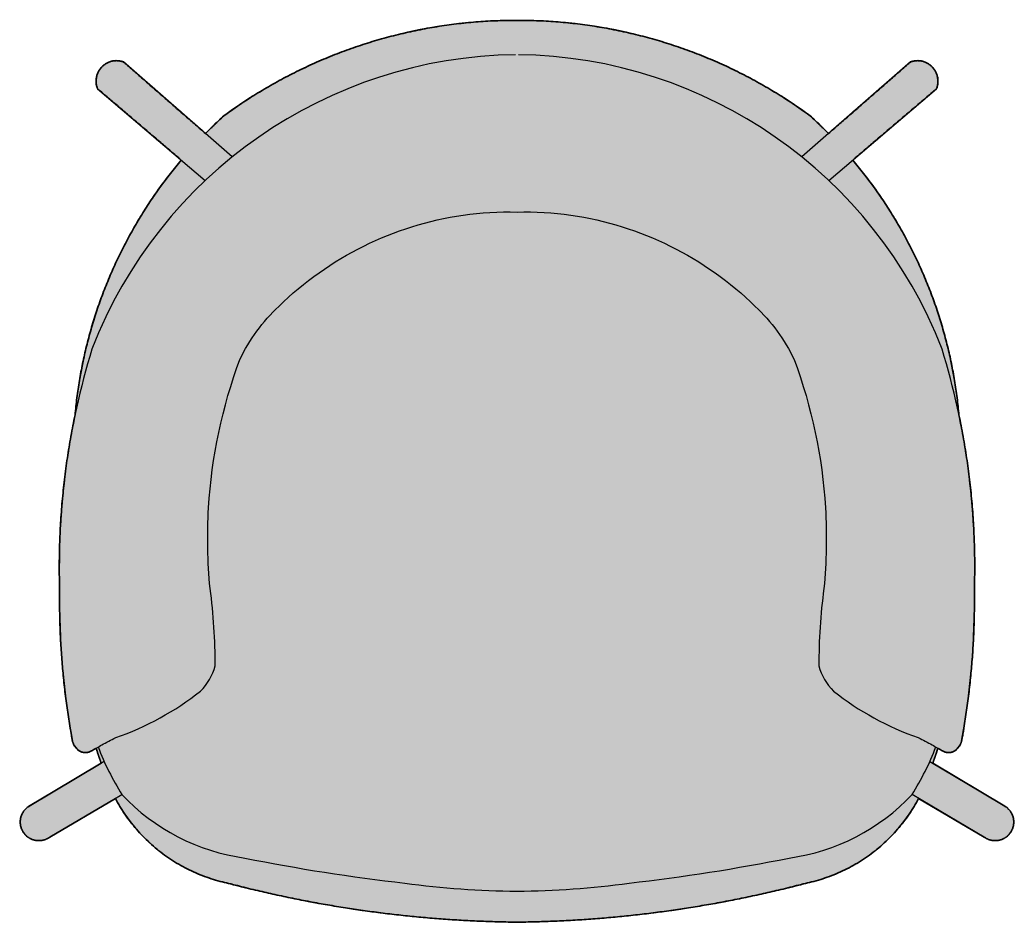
# Model space of a CAD drawing. Header units: millimetres. Extents: x 0 to 1874, y -1262 to 1068.
# Drawn here: x 1213 to 1874, y -1100 to -500 of the extents above; entities that cross this region are included whole.
import ezdxf

# ---------------------------------------------------------------- set-up
doc = ezdxf.new("R2010")
doc.units = ezdxf.units.MM
doc.layers.add('Blocks', color=7, linetype='Continuous')
doc.layers.add('Blocks$Fill', color=7, linetype='Continuous', true_color=0xffffff)
doc.layers.add('Blocks$Inner', color=7, linetype='Continuous', lineweight=25, true_color=0x007f00)
doc.layers.add('Blocks$Outline', color=7, linetype='Continuous', lineweight=35, true_color=0xff3f3f)

# ---------------------------------------------------------------- blocks, each defined once
blk = doc.blocks.new('Nest High Chair Top')
at = {"layer": 'Blocks$Fill'}
blk.add_hatch(color=256, dxfattribs=at).paths.add_polyline_path([(772.84, -280.61), (773.09, -280.78), (773.35, -280.95), (773.6, -281.12), (773.87, -281.27), (774.14, -281.43), (774.41, -281.57), (774.69, -281.71), (774.97, -281.84), (775.26, -281.97), (775.54, -282.09), (775.84, -282.2), (776.13, -282.31), (776.43, -282.4), (776.74, -282.49), (777.04, -282.58), (777.35, -282.65), (777.65, -282.72), (777.96, -282.77), (778.28, -282.83), (778.59, -282.87), (778.9, -282.9), (779.21, -282.93), (779.52, -282.95), (779.84, -282.96), (780.15, -282.96), (780.46, -282.96), (780.77, -282.94), (781.08, -282.92), (781.38, -282.9), (781.69, -282.86), (781.99, -282.82), (782.29, -282.77), (782.59, -282.71), (782.88, -282.65), (783.18, -282.57), (783.48, -282.49), (783.78, -282.41), (784.07, -282.31), (784.36, -282.21), (784.65, -282.1), (784.94, -281.98), (785.23, -281.85), (785.51, -281.72), (785.8, -281.58), (786.07, -281.43), (786.35, -281.28), (786.62, -281.11), (786.88, -280.95), (787.15, -280.77), (787.4, -280.59), (787.66, -280.4), (787.9, -280.2), (788.14, -280), (788.38, -279.8), (788.61, -279.59), (788.84, -279.37), (789.05, -279.15), (789.27, -278.92), (789.47, -278.69), (789.67, -278.45), (789.86, -278.21), (790.05, -277.97), (790.23, -277.72), (790.4, -277.47), (790.57, -277.22), (790.73, -276.96), (790.88, -276.69), (791.03, -276.42), (791.17, -276.15), (791.31, -275.87), (791.44, -275.59), (791.56, -275.3), (791.68, -275.01), (791.79, -274.72), (791.89, -274.42), (791.98, -274.12), (792.07, -273.82), (792.15, -273.51), (792.22, -273.21), (792.28, -272.9), (792.33, -272.59), (792.38, -272.28), (792.42, -271.96), (792.45, -271.65), (792.48, -271.34), (792.49, -271.02), (792.5, -270.71), (792.5, -270.4), (792.49, -270.09), (792.47, -269.78), (792.45, -269.47), (792.42, -269.16), (792.38, -268.85), (792.33, -268.55), (792.28, -268.25), (792.22, -267.95), (792.15, -267.66), (792.08, -267.36), (791.99, -267.07), (791.9, -266.77), (791.8, -266.48), (791.7, -266.19), (791.59, -265.9), (791.46, -265.61), (791.34, -265.33), (791.2, -265.05), (791.06, -264.77), (790.9, -264.49), (790.75, -264.22), (790.58, -263.95), (790.41, -263.69), (790.23, -263.43), (790.05, -263.17), (789.86, -262.92), (789.66, -262.68), (789.45, -262.44), (789.24, -262.2), (789.03, -261.97), (788.81, -261.75), (788.58, -261.53), (788.35, -261.32), (788.12, -261.12), (787.88, -260.92), (787.64, -260.73), (787.39, -260.55), (787.14, -260.37), (786.89, -260.2), (786.63, -260.04), (738.7, -231.49), (740.43, -226.51), (742.04, -221.49), (744.91, -223.17), (745.05, -223.26), (745.19, -223.35), (745.34, -223.43), (745.5, -223.51), (745.65, -223.59), (745.81, -223.67), (745.97, -223.75), (746.14, -223.82), (746.3, -223.89), (746.47, -223.95), (746.65, -224.01), (746.82, -224.07), (747, -224.12), (747.18, -224.17), (747.36, -224.21), (747.54, -224.26), (747.73, -224.29), (747.91, -224.33), (748.1, -224.35), (748.29, -224.38), (748.48, -224.4), (748.67, -224.41), (748.87, -224.42), (749.06, -224.42), (749.25, -224.42), (749.45, -224.42), (749.64, -224.41), (749.84, -224.39), (750.03, -224.38), (750.23, -224.35), (750.42, -224.32), (750.61, -224.29), (750.81, -224.25), (751, -224.2), (751.19, -224.16), (751.37, -224.1), (751.56, -224.04), (751.75, -223.98), (751.93, -223.92), (752.11, -223.84), (752.29, -223.77), (752.46, -223.69), (752.64, -223.6), (752.81, -223.52), (752.98, -223.43), (753.14, -223.33), (753.3, -223.23), (753.46, -223.13), (753.62, -223.02), (753.77, -222.91), (753.92, -222.8), (754.06, -222.69), (754.2, -222.57), (754.34, -222.45), (754.47, -222.33), (754.61, -222.21), (754.73, -222.08), (754.85, -221.95), (754.97, -221.82), (755.09, -221.69), (755.2, -221.55), (755.31, -221.42), (755.41, -221.28), (755.51, -221.15), (755.64, -221), (755.76, -220.85), (755.88, -220.7), (756, -220.55), (756.12, -220.39), (756.23, -220.23), (756.34, -220.07), (756.45, -219.91), (756.56, -219.74), (756.66, -219.57), (756.76, -219.4), (756.85, -219.23), (756.95, -219.06), (757.03, -218.88), (757.12, -218.7), (757.2, -218.52), (757.28, -218.34), (757.36, -218.16), (757.43, -217.98), (757.5, -217.79), (757.56, -217.61), (757.63, -217.42), (757.68, -217.23), (757.74, -217.04), (757.79, -216.85), (757.84, -216.66), (757.88, -216.47), (757.92, -216.28), (757.95, -216.09), (757.99, -215.9), (758.02, -215.71), (758.04, -215.52), (760.11, -203.25), (761.89, -190.92), (763.38, -178.54), (764.56, -166.13), (765.45, -153.69), (766.04, -141.24), (766.32, -128.79), (766.54, -101.77), (766.35, -87.16), (765.72, -72.54), (764.65, -57.93), (763.15, -43.35), (761.23, -28.82), (758.87, -14.35), (756.08, 0.03), (755.52, 5.75), (754.84, 11.47), (754.05, 17.19), (753.16, 22.91), (752.15, 28.63), (751.03, 34.33), (749.8, 40.02), (748.46, 45.7), (747.01, 51.36), (745.45, 57), (743.78, 62.61), (742, 68.2), (740.12, 73.75), (738.12, 79.27), (736.02, 84.75), (733.81, 90.2), (731.5, 95.59), (729.09, 100.95), (726.57, 106.25), (723.96, 111.5), (721.24, 116.7), (718.43, 121.83), (715.53, 126.91), (712.53, 131.93), (709.44, 136.87), (706.26, 141.76), (703, 146.57), (699.65, 151.3), (696.22, 155.97), (692.71, 160.56), (689.13, 165.06), (685.47, 169.49), (741.1, 216.87), (741.26, 217.31), (741.42, 217.75), (741.56, 218.2), (741.63, 218.43), (741.69, 218.66), (741.74, 218.89), (741.8, 219.13), (741.85, 219.36), (741.89, 219.6), (741.93, 219.84), (741.97, 220.08), (742, 220.32), (742.03, 220.57), (742.05, 220.81), (742.07, 221.06), (742.09, 221.3), (742.1, 221.55), (742.11, 221.8), (742.11, 222.05), (742.11, 222.3), (742.1, 222.55), (742.09, 222.8), (742.07, 223.05), (742.05, 223.3), (742.02, 223.55), (741.99, 223.79), (741.96, 224.04), (741.92, 224.29), (741.87, 224.54), (741.82, 224.78), (741.77, 225.03), (741.71, 225.27), (741.65, 225.52), (741.58, 225.76), (741.51, 226), (741.43, 226.24), (741.35, 226.47), (741.27, 226.71), (741.18, 226.94), (741.09, 227.17), (740.99, 227.4), (740.89, 227.63), (740.79, 227.85), (740.68, 228.07), (740.57, 228.29), (740.45, 228.51), (740.33, 228.72), (740.21, 228.93), (740.08, 229.14), (739.95, 229.35), (739.82, 229.55), (739.69, 229.75), (739.55, 229.94), (739.41, 230.13), (739.26, 230.32), (738.97, 230.69), (738.66, 231.05), (738.34, 231.39), (738.02, 231.72), (737.68, 232.04), (737.32, 232.35), (737.14, 232.5), (736.95, 232.65), (736.76, 232.8), (736.57, 232.94), (736.38, 233.08), (736.18, 233.22), (735.97, 233.36), (735.77, 233.49), (735.56, 233.62), (735.35, 233.74), (735.14, 233.86), (734.92, 233.98), (734.7, 234.09), (734.48, 234.2), (734.25, 234.31), (734.03, 234.41), (733.8, 234.51), (733.57, 234.61), (733.33, 234.7), (733.1, 234.78), (732.86, 234.86), (732.62, 234.94), (732.38, 235.02), (732.14, 235.08), (731.9, 235.15), (731.66, 235.21), (731.41, 235.26), (731.17, 235.31), (730.92, 235.36), (730.67, 235.4), (730.42, 235.44), (730.18, 235.47), (729.93, 235.5), (729.68, 235.52), (729.43, 235.54), (729.18, 235.55), (728.93, 235.56), (728.68, 235.57), (728.44, 235.57), (728.19, 235.56), (727.94, 235.55), (727.7, 235.54), (727.45, 235.52), (727.21, 235.5), (726.97, 235.47), (726.72, 235.44), (726.48, 235.41), (726.25, 235.37), (726.01, 235.33), (725.77, 235.28), (725.54, 235.23), (725.31, 235.17), (724.85, 235.05), (724.4, 234.92), (723.97, 234.77), (669.38, 187.14), (663.16, 193.27), (656.76, 199.22), (651.56, 202.94), (646.27, 206.57), (640.9, 210.11), (635.44, 213.55), (629.91, 216.88), (624.29, 220.12), (618.6, 223.25), (612.85, 226.27), (607.02, 229.19), (601.13, 231.99), (595.17, 234.67), (589.16, 237.24), (583.1, 239.69), (576.98, 242.02), (570.81, 244.23), (564.6, 246.32), (558.35, 248.28), (552.06, 250.11), (545.74, 251.82), (539.39, 253.4), (533.02, 254.86), (526.62, 256.18), (520.21, 257.38), (513.78, 258.45), (507.35, 259.39), (500.9, 260.19), (494.46, 260.87), (488.02, 261.43), (481.58, 261.85), (475.15, 262.14), (468.73, 262.31), (462.34, 262.36), (455.94, 262.31), (449.52, 262.14), (443.09, 261.85), (436.66, 261.43), (430.21, 260.87), (423.77, 260.19), (417.33, 259.39), (410.89, 258.45), (404.46, 257.38), (398.05, 256.18), (391.65, 254.86), (385.28, 253.4), (378.93, 251.82), (372.61, 250.11), (366.32, 248.28), (360.07, 246.32), (353.86, 244.23), (347.69, 242.02), (341.58, 239.69), (335.51, 237.24), (329.5, 234.67), (323.54, 231.99), (317.65, 229.19), (311.83, 226.27), (306.07, 223.25), (300.38, 220.12), (294.77, 216.88), (289.23, 213.55), (283.77, 210.11), (278.4, 206.57), (273.11, 202.94), (267.91, 199.22), (261.51, 193.27), (255.29, 187.14), (200.71, 234.77), (200.27, 234.92), (199.82, 235.05), (199.36, 235.17), (199.13, 235.23), (198.9, 235.28), (198.66, 235.33), (198.43, 235.37), (198.19, 235.41), (197.95, 235.44), (197.71, 235.47), (197.46, 235.5), (197.22, 235.52), (196.98, 235.54), (196.73, 235.55), (196.48, 235.56), (196.24, 235.57), (195.99, 235.57), (195.74, 235.56), (195.49, 235.55), (195.24, 235.54), (194.99, 235.52), (194.74, 235.5), (194.5, 235.47), (194.25, 235.44), (194, 235.4), (193.75, 235.36), (193.51, 235.31), (193.26, 235.26), (193.02, 235.21), (192.77, 235.15), (192.53, 235.08), (192.29, 235.02), (192.05, 234.94), (191.81, 234.86), (191.57, 234.78), (191.34, 234.7), (191.1, 234.61), (190.87, 234.51), (190.64, 234.41), (190.42, 234.31), (190.19, 234.2), (189.97, 234.09), (189.75, 233.98), (189.54, 233.86), (189.32, 233.74), (189.11, 233.62), (188.9, 233.49), (188.7, 233.36), (188.49, 233.22), (188.3, 233.08), (188.1, 232.94), (187.91, 232.8), (187.72, 232.65), (187.53, 232.5), (187.35, 232.35), (186.99, 232.04), (186.65, 231.72), (186.33, 231.39), (186.01, 231.05), (185.71, 230.69), (185.41, 230.32), (185.27, 230.13), (185.12, 229.94), (184.99, 229.75), (184.85, 229.55), (184.72, 229.35), (184.59, 229.14), (184.46, 228.93), (184.34, 228.72), (184.22, 228.51), (184.1, 228.29), (183.99, 228.07), (183.88, 227.85), (183.78, 227.63), (183.68, 227.4), (183.58, 227.17), (183.49, 226.94), (183.4, 226.71), (183.32, 226.47), (183.24, 226.24), (183.16, 226), (183.09, 225.76), (183.02, 225.52), (182.96, 225.27), (182.9, 225.03), (182.85, 224.78), (182.8, 224.54), (182.76, 224.29), (182.72, 224.04), (182.68, 223.79), (182.65, 223.55), (182.62, 223.3), (182.6, 223.05), (182.59, 222.8), (182.57, 222.55), (182.57, 222.3), (182.56, 222.05), (182.56, 221.8), (182.57, 221.55), (182.58, 221.3), (182.6, 221.06), (182.62, 220.81), (182.64, 220.57), (182.67, 220.32), (182.7, 220.08), (182.74, 219.84), (182.78, 219.6), (182.83, 219.36), (182.87, 219.13), (182.93, 218.89), (182.99, 218.66), (183.05, 218.43), (183.11, 218.2), (183.25, 217.75), (183.41, 217.31), (183.58, 216.87), (239.2, 169.49), (235.54, 165.06), (231.96, 160.56), (228.45, 155.97), (225.02, 151.3), (221.67, 146.57), (218.41, 141.76), (215.23, 136.87), (212.14, 131.93), (209.14, 126.91), (206.24, 121.83), (203.43, 116.7), (200.71, 111.5), (198.1, 106.25), (195.58, 100.95), (193.17, 95.59), (190.86, 90.2), (188.65, 84.75), (186.55, 79.27), (184.56, 73.75), (182.67, 68.2), (180.89, 62.61), (179.22, 57), (177.66, 51.36), (176.21, 45.7), (174.87, 40.02), (173.64, 34.33), (172.52, 28.63), (171.51, 22.91), (170.62, 17.19), (169.83, 11.47), (169.15, 5.75), (168.59, 0.03), (165.8, -14.35), (163.45, -28.82), (161.52, -43.35), (160.02, -57.93), (158.96, -72.54), (158.33, -87.16), (158.13, -101.77), (158.64, -141.24), (159.22, -153.69), (160.11, -166.13), (161.3, -178.54), (162.78, -190.92), (164.56, -203.25), (166.63, -215.52), (166.66, -215.71), (166.68, -215.9), (166.72, -216.09), (166.75, -216.28), (166.79, -216.47), (166.84, -216.66), (166.88, -216.85), (166.93, -217.04), (166.99, -217.23), (167.05, -217.42), (167.11, -217.61), (167.17, -217.79), (167.24, -217.98), (167.31, -218.16), (167.39, -218.34), (167.47, -218.52), (167.55, -218.7), (167.64, -218.88), (167.73, -219.06), (167.82, -219.23), (167.91, -219.4), (168.01, -219.57), (168.12, -219.74), (168.22, -219.91), (168.33, -220.07), (168.44, -220.23), (168.55, -220.39), (168.67, -220.55), (168.79, -220.7), (168.91, -220.85), (169.03, -221), (169.16, -221.15), (169.26, -221.28), (169.36, -221.42), (169.47, -221.55), (169.58, -221.69), (169.7, -221.82), (169.82, -221.95), (169.94, -222.08), (170.07, -222.21), (170.2, -222.33), (170.33, -222.45), (170.47, -222.57), (170.61, -222.69), (170.76, -222.8), (170.9, -222.91), (171.06, -223.02), (171.21, -223.13), (171.37, -223.23), (171.53, -223.33), (171.7, -223.43), (171.86, -223.52), (172.03, -223.6), (172.21, -223.69), (172.38, -223.77), (172.56, -223.84), (172.74, -223.92), (172.93, -223.98), (173.11, -224.04), (173.3, -224.1), (173.49, -224.16), (173.67, -224.2), (173.87, -224.25), (174.06, -224.29), (174.25, -224.32), (174.44, -224.35), (174.64, -224.38), (174.83, -224.39), (175.03, -224.41), (175.22, -224.42), (175.42, -224.42), (175.61, -224.42), (175.8, -224.42), (176, -224.41), (176.19, -224.4), (176.38, -224.38), (176.57, -224.35), (176.76, -224.33), (176.95, -224.29), (177.13, -224.26), (177.31, -224.21), (177.5, -224.17), (177.67, -224.12), (177.85, -224.07), (178.03, -224.01), (178.2, -223.95), (178.37, -223.89), (178.54, -223.82), (178.7, -223.75), (178.86, -223.67), (179.02, -223.59), (179.17, -223.51), (179.33, -223.43), (179.48, -223.35), (179.62, -223.26), (179.77, -223.17), (182.63, -221.49), (184.24, -226.51), (185.97, -231.49), (138.04, -260.04), (137.78, -260.2), (137.53, -260.37), (137.28, -260.55), (137.03, -260.73), (136.79, -260.92), (136.55, -261.12), (136.32, -261.32), (136.09, -261.53), (135.86, -261.75), (135.64, -261.97), (135.43, -262.2), (135.22, -262.44), (135.01, -262.68), (134.82, -262.92), (134.62, -263.17), (134.44, -263.43), (134.26, -263.69), (134.09, -263.95), (133.92, -264.22), (133.77, -264.49), (133.62, -264.77), (133.47, -265.05), (133.34, -265.33), (133.21, -265.61), (133.09, -265.9), (132.97, -266.19), (132.87, -266.48), (132.77, -266.77), (132.68, -267.07), (132.6, -267.36), (132.52, -267.66), (132.45, -267.95), (132.39, -268.25), (132.34, -268.55), (132.29, -268.85), (132.25, -269.16), (132.22, -269.47), (132.2, -269.78), (132.18, -270.09), (132.17, -270.4), (132.17, -270.71), (132.18, -271.02), (132.2, -271.34), (132.22, -271.65), (132.25, -271.96), (132.29, -272.28), (132.34, -272.59), (132.39, -272.9), (132.46, -273.21), (132.53, -273.51), (132.61, -273.82), (132.69, -274.12), (132.79, -274.42), (132.89, -274.72), (132.99, -275.01), (133.11, -275.3), (133.23, -275.59), (133.36, -275.87), (133.5, -276.15), (133.64, -276.42), (133.79, -276.69), (133.94, -276.96), (134.1, -277.22), (134.27, -277.47), (134.44, -277.72), (134.62, -277.97), (134.81, -278.21), (135, -278.45), (135.2, -278.69), (135.41, -278.92), (135.62, -279.15), (135.84, -279.37), (136.06, -279.59), (136.29, -279.8), (136.53, -280), (136.77, -280.2), (137.02, -280.4), (137.27, -280.59), (137.53, -280.77), (137.79, -280.95), (138.05, -281.11), (138.32, -281.28), (138.6, -281.43), (138.88, -281.58), (139.16, -281.72), (139.44, -281.85), (139.73, -281.98), (140.02, -282.1), (140.31, -282.21), (140.6, -282.31), (140.9, -282.41), (141.19, -282.49), (141.49, -282.57), (141.79, -282.65), (142.08, -282.71), (142.38, -282.77), (142.68, -282.82), (142.98, -282.86), (143.29, -282.9), (143.59, -282.92), (143.9, -282.94), (144.21, -282.96), (144.52, -282.96), (144.83, -282.96), (145.15, -282.95), (145.46, -282.93), (145.77, -282.9), (146.08, -282.87), (146.4, -282.83), (146.71, -282.77), (147.02, -282.72), (147.32, -282.65), (147.63, -282.58), (147.94, -282.49), (148.24, -282.4), (148.54, -282.31), (148.83, -282.2), (149.13, -282.09), (149.42, -281.97), (149.7, -281.84), (149.98, -281.71), (150.26, -281.57), (150.53, -281.43), (150.8, -281.27), (151.07, -281.12), (151.33, -280.95), (151.58, -280.78), (151.83, -280.61), (195.4, -254.88), (196.8, -257.45), (198.29, -260), (199.85, -262.52), (201.48, -265.01), (203.19, -267.47), (204.98, -269.89), (206.83, -272.27), (208.76, -274.6), (210.75, -276.89), (212.82, -279.13), (214.94, -281.31), (217.14, -283.44), (219.39, -285.52), (221.71, -287.53), (224.08, -289.48), (226.5, -291.36), (228.98, -293.17), (231.5, -294.91), (234.07, -296.59), (236.68, -298.18), (239.33, -299.71), (242.02, -301.15), (244.74, -302.52), (247.49, -303.81), (250.26, -305.02), (253.06, -306.15), (255.88, -307.2), (258.71, -308.16), (261.55, -309.05), (264.41, -309.86), (267.27, -310.58), (270.13, -311.23), (293.68, -317.05), (317.44, -322.14), (341.37, -326.5), (365.43, -330.12), (389.59, -333), (413.82, -335.12), (438.08, -336.5), (462.34, -337.12), (486.59, -336.5), (510.85, -335.12), (535.08, -333), (559.24, -330.12), (583.3, -326.5), (607.23, -322.14), (630.99, -317.05), (654.54, -311.23), (657.4, -310.58), (660.26, -309.86), (663.12, -309.05), (665.96, -308.16), (668.79, -307.2), (671.61, -306.15), (674.41, -305.02), (677.18, -303.81), (679.93, -302.52), (682.65, -301.15), (685.34, -299.71), (687.99, -298.18), (690.6, -296.59), (693.17, -294.91), (695.7, -293.17), (698.17, -291.36), (700.6, -289.48), (702.97, -287.53), (705.28, -285.52), (707.53, -283.44), (709.73, -281.31), (711.86, -279.13), (713.92, -276.89), (715.91, -274.6), (717.84, -272.27), (719.7, -269.89), (721.48, -267.47), (723.19, -265.01), (724.82, -262.52), (726.38, -260), (727.87, -257.45), (729.27, -254.88)], flags=0)
at = {"layer": 'Blocks$Inner'}
for p, q in [((273.08, 171.62), (200.71, 234.77)), ((723.97, 234.77), (651.6, 171.62)), ((183.58, 216.87), (255.12, 155.93)), ((669.55, 155.93), (741.1, 216.87)), ((187.97, -230.29), (137.77, -260.2)), ((736.7, -230.29), (786.9, -260.2)), ((151.78, -280.64), (199.77, -252.3)), ((772.89, -280.64), (724.9, -252.3))]:
    blk.add_line(p, q, dxfattribs=at)
for centre, radius, start, end in [((461.41, -65.7), 328.06, 89.73301, 126.14533), ((463.26, -65.7), 328.06, 53.85467, 90.26699), ((465.39, -66.59), 306.15, 90.74746, 158.85235), ((459.28, -66.59), 306.15, 21.14765, 89.25254), ((196.12, 222.01), 13.55, 70.21287, 202.28425), ((728.55, 222.01), 13.55, 337.71575, 109.78713), ((472.71, -27.26), 305.35, 132.12324, 135.40115), ((451.96, -27.26), 305.35, 44.59885, 47.87676), ((472.71, -27.26), 305.35, 139.88268, 174.87174), ((451.96, -27.26), 305.35, 5.12826, 40.11732), ((653.01, -101.18), 494.88, 162.95766, 181.75628), ((271.67, -101.18), 494.88, 358.24372, 17.04234), ((676.93, -123.02), 518.62, 179.26212, 190.27339), ((-98.13, -164.22), 359.82, 359.59126, 7.79579), ((1022.8, -164.22), 359.82, 172.20421, 180.40874), ((247.74, -123.02), 518.62, 349.72661, 0.73788), ((227.41, -158.03), 35.38, 313.86025, 345.67627), ((697.27, -158.03), 35.38, 194.32373, 226.13975), ((133.63, -34.73), 190.1, 289.02865, 308.48152), ((791.04, -34.73), 190.1, 231.51848, 250.97135), ((176.95, -214.26), 10.4, 186.93297, 221.46476), ((747.72, -214.26), 10.4, 318.53524, 353.06703), ((175.52, -216.62), 7.8, 215.44612, 302.99843), ((173.85, -209.09), 15.27, 271.76341, 272.14273), ((176.95, -214.26), 10.4, 255.91832, 255.99655), ((-232.52, 485.77), 820.11, 300.1804, 300.71562), ((386.68, -158.81), 213.47, 197.07741, 199.90549), ((350.56, -157.26), 178.24, 200.84817, 212.22122), ((574.11, -157.26), 178.24, 327.77878, 339.15183), ((1157.19, 485.77), 820.11, 239.28438, 239.8196), ((537.99, -158.81), 213.47, 340.09451, 342.92259), ((749.15, -216.62), 7.8, 237.00157, 324.55388), ((747.72, -214.26), 10.4, 284.00345, 284.08168), ((750.82, -209.09), 15.27, 267.85727, 268.23659), ((293.02, -203.15), 110.48, 207.92021, 258.04315), ((300.34, -157.92), 137.92, 223.1816, 262.12157), ((624.34, -157.92), 137.92, 277.87843, 316.8184), ((631.66, -203.15), 110.48, 281.95685, 332.07979), ((144.56, -270.57), 12.39, 121.76399, 305.90786), ((780.11, -270.57), 12.39, 234.09214, 58.23601), ((537.59, 990.77), 1310.58, 258.7286, 263.44014), ((387.08, 990.77), 1310.58, 276.55986, 281.2714), ((470.39, 449.09), 786.25, 255.24363, 269.41279), ((466.2, 264.06), 580.6, 262.24672, 269.61884), ((454.28, 449.09), 786.25, 270.58721, 284.75637), ((458.47, 264.06), 580.6, 270.38116, 277.75328)]:
    blk.add_arc(centre, radius, start, end, dxfattribs=at)
at = {"layer": 'Blocks$Inner', "extrusion": (0, 0, -1)}
for centre, radius, start, end in [((-458.11, -85), 220.15, 45.58362, 81.73854), ((-454.84, -54.81), 189.81, 81.40789, 92.26457), ((-469.84, -54.81), 189.81, 87.73543, 98.59211), ((-466.56, -85), 220.15, 98.26146, 134.41638), ((-384.1, -13.48), 117.3, 25.43395, 46.95794), ((-540.58, -13.48), 117.3, 133.04206, 154.56605), ((-600.05, -82.62), 343.36, 3.4965, 20.37068), ((-324.62, -82.62), 343.36, 159.62932, 176.5035), ((-612.41, -81.71), 355.65, 354.56168, 3.22789), ((-312.26, -81.71), 355.65, 176.77211, 185.43832), ((-1730.34, -3153.31), 3315.47, 62.24534, 62.42557), ((805.67, -3153.31), 3315.47, 117.57443, 117.75466)]:
    blk.add_arc(centre, radius, start, end, dxfattribs=at)
at = {"layer": 'Blocks$Outline'}
for points in [[(185.97, -231.49), (138.04, -260.04)], [(786.63, -260.04), (738.7, -231.49)], [(151.83, -280.61), (195.4, -254.88)], [(729.27, -254.88), (772.84, -280.61)]]:
    blk.add_lwpolyline(points, dxfattribs=at)
for points, weights, knots in [([(462.34, 262.36), (354.77, 262.66), (267.91, 199.22), (261.43, 193.36), (255.29, 187.14)], [0.999707796895, 0.950084980152, 1, 0.999590900079, 1], [0.610239, 0.610239, 0.610239, 208.485627, 208.485627, 225.954604, 225.954604, 225.954604]), ([(669.38, 187.14), (663.24, 193.36), (656.76, 199.22), (569.9, 262.66), (462.34, 262.36)], [1, 0.999590900079, 1, 0.950084980279, 0.999707796643], [0, 0, 0, 17.468977, 17.468977, 225.344364, 225.344364, 225.344364]), ([(255.29, 187.14), (228, 210.95), (200.71, 234.77), (192.42, 237.75), (186.33, 231.39), (180.24, 225.02), (183.58, 216.87), (211.39, 193.18), (239.2, 169.49)], [1, 1, 1, 0.83850089174, 1, 0.83850089174, 1, 1, 1], [23.602475, 23.602475, 23.602475, 96.048719, 96.048719, 111.670461, 111.670461, 127.292204, 127.292204, 200.365234, 200.365234, 200.365234]), ([(685.47, 169.49), (713.28, 193.18), (741.1, 216.87), (744.44, 225.02), (738.34, 231.39), (732.25, 237.75), (723.97, 234.77), (696.67, 210.95), (669.38, 187.14)], [1, 1, 1, 0.83850089174, 1, 0.83850089174, 1, 1, 1], [20.911865, 20.911865, 20.911865, 93.984895, 93.984895, 109.606638, 109.606638, 125.22838, 125.22838, 197.674624, 197.674624, 197.674624]), ([(168.59, 0.03), (156.56, -57.55), (158.36, -116.35), (157.72, -166.33), (166.63, -215.52), (167.02, -218.73), (169.16, -221.15), (173.5, -227.24), (179.77, -223.17), (181.2, -222.33), (182.63, -221.49)], [0.994596203539, 0.99032257843, 1, 0.995386766541, 1, 0.954937640961, 1, 0.722048249936, 1, 0.999995280444, 0.999994644998], [409.236602, 409.236602, 409.236602, 526.272646, 526.272646, 625.942116, 625.942116, 632.208725, 632.208725, 644.131157, 644.131157, 647.445893, 647.445893, 647.445893]), ([(742.04, -221.49), (743.47, -222.33), (744.91, -223.17), (751.18, -227.24), (755.51, -221.15), (757.65, -218.73), (758.04, -215.52), (766.96, -166.33), (766.31, -116.35), (768.12, -57.55), (756.08, 0.03)], [0.999994644998, 0.999995280444, 1, 0.722048249935, 1, 0.95493764096, 1, 0.995386766541, 1, 0.99032257843, 0.994596203539], [1696.154279, 1696.154279, 1696.154279, 1699.469014, 1699.469014, 1711.391446, 1711.391446, 1717.658055, 1717.658055, 1817.327525, 1817.327525, 1934.36357, 1934.36357, 1934.36357]), ([(195.4, -254.88), (219.59, -300.52), (270.13, -311.23), (364.62, -336.12), (462.34, -337.12), (560.05, -336.12), (654.54, -311.23), (705.08, -300.52), (729.27, -254.88)], [1, 0.905853839892, 1, 0.992365166984, 1, 0.992365166984, 1, 0.905853839892, 1], [0, 0, 0, 96.648217, 96.648217, 291.087054, 291.087054, 485.525892, 485.525892, 582.174109, 582.174109, 582.174109]), ([(138.04, -260.04), (133.56, -262.81), (132.45, -267.95), (131.34, -273.1), (134.27, -277.47), (137.2, -281.84), (142.38, -282.77), (147.56, -283.69), (151.83, -280.61)], [1, 0.920382169525, 1, 0.920382169525, 1, 0.920382169525, 1, 0.920382169525, 1], [0, 0, 0, 9.954391, 9.954391, 19.908781, 19.908781, 29.863172, 29.863172, 39.817563, 39.817563, 39.817563]), ([(772.84, -280.61), (777.11, -283.69), (782.29, -282.77), (787.47, -281.84), (790.4, -277.47), (793.33, -273.1), (792.22, -267.95), (791.11, -262.81), (786.63, -260.04)], [1, 0.920382169525, 1, 0.920382169525, 1, 0.920382169525, 1, 0.920382169525, 1], [0, 0, 0, 9.954391, 9.954391, 19.908781, 19.908781, 29.863172, 29.863172, 39.817563, 39.817563, 39.817563])]:
    blk.add_rational_spline(points, weights, degree=2, knots=knots, dxfattribs=at)
for points, weights in [([(239.2, 169.49), (177.19, 95.89), (168.59, 0.03)], [1, 0.953745646299, 1]), ([(756.08, 0.03), (747.48, 95.89), (685.47, 169.49)], [1, 0.953745646299, 1]), ([(182.63, -221.49), (184.18, -226.53), (185.97, -231.49)], [1, 0.999695471333, 1]), ([(738.7, -231.49), (740.5, -226.53), (742.04, -221.49)], [1, 0.999695471333, 1])]:
    blk.add_rational_spline(points, weights, degree=2, dxfattribs=at)

msp = doc.modelspace()

# ---------------------------------------------------------------- block references
at = {"layer": 'Blocks'}
msp.add_blockref('Nest High Chair Top', (1081.09, -762.69), dxfattribs=at)

doc.saveas('drawing.dxf')
